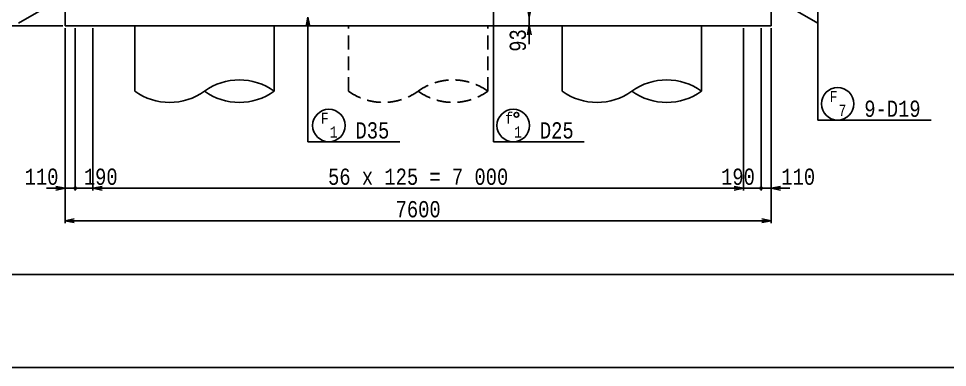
# Model space of a CAD drawing. Extents: x -2574 to 42050, y 0 to 29700.
# Drawn here: x 6214 to 16210, y 0 to 3757 of the extents above; entities that cross this region are included whole.
import ezdxf
from ezdxf.enums import TextEntityAlignment as Align

# ---------------------------------------------------------------- set-up
doc = ezdxf.new("R2010")
doc.units = 0
doc.header["$LTSCALE"] = 300
doc.header["$MEASUREMENT"] = 0
doc.linetypes.add('DASHED', pattern=[0.75, 0.5, -0.25])
doc.layers.get('0').update_dxf_attribs({"linetype": 'CONTINUOUS'})
doc.layers.get('DEFPOINTS').update_dxf_attribs({"linetype": 'CONTINUOUS'})
for name, color, linetype in [('1002', 1, 'CONTINUOUS'), ('1006', 5, 'CONTINUOUS'), ('LAYER0015', 7, 'CONTINUOUS'), ('引き出し線', 2, 'CONTINUOUS'), ('構造線', 7, 'CONTINUOUS')]:
    doc.layers.add(name, color=color, linetype=linetype)
doc.styles.get("Standard").update_dxf_attribs({"font": 'monotxt.shx', "width": 0.8, "bigfont": 'extfont.shx'})
doc.dimstyles.new('DIMST1_1', dxfattribs={"dimscale": 50, "dimtxt": 4, "dimasz": 2, "dimexe": 0.5, "dimexo": 0.5, "dimgap": 0.09, "dimtad": 0, "dimdec": 0, "dimzin": 0, "dimtxsty": 'STANDARD', "dimblk": 'ARROW_1', "dimblk1": 'ARROW_1', "dimblk2": 'ARROW_1', "dimcen": 1, "dimdle": 3, "dimclrd": 1, "dimclre": 1, "dimclrt": 3, "dimazin": 3, "dimtfac": 1, "dimtdec": 4, "dimtix": 1, "dimtmove": 0, "dimatfit": 3, "dimtvp": 0.7, "dimtolj": 1, "dimtzin": 0})

# ---------------------------------------------------------------- blocks, each defined once
blk = doc.blocks.new('GROUP_1')
at = {"layer": 'LAYER0015', "color": 1, "linetype": 'CONTINUOUS'}
blk.add_line((40050, -27700), (-39050, -27700), dxfattribs=at)
blk = doc.blocks.new('ARROW_1')
at = {"color": 0}
for p, q in [((0, 0), (-1, 0.2)), ((0, 0), (-1, -0.2)), ((-1, 0), (0, 0))]:
    blk.add_line(p, q, dxfattribs=at)
blk = doc.blocks.new('*D14')
at = {"color": 2, "linetype": 'BYBLOCK'}
for p, q in [((9389.4, 6380.2), (4239.4, 6380.2)), ((4264.4, 3780.2), (4264.4, 6280.2)), ((6689.4, 3680.2), (4239.4, 3680.2))]:
    blk.add_line(p, q, dxfattribs=at)
at = {"layer": 'DEFPOINTS', "color": 0, "linetype": 'BYBLOCK'}
for p in [(4264.4, 6380.2), (9414.4, 6380.2), (6714.4, 3680.2)]:
    blk.add_point(p, dxfattribs=at)
at = {"color": 2, "linetype": 'BYBLOCK', "xscale": 100, "yscale": 100, "zscale": 100}
for p, rotation in [((4264.4, 6380.2), 90), ((4264.4, 3680.2), 270)]:
    blk.add_blockref('ARROW_1', p, dxfattribs=dict(at, rotation=rotation))
at = {"color": 6, "linetype": 'BYBLOCK', "insert": (4141.9, 5030.2), "char_height": 175, "attachment_point": 5, "rotation": 90}
blk.add_mtext('\\A1;2700', dxfattribs=at)
blk = doc.blocks.new('*D15')
at = {"color": 2, "linetype": 'BYBLOCK'}
for p, q in [((6689.4, 5880.2), (4589.4, 5880.2)), ((4614.4, 3780.2), (4614.4, 5780.2))]:
    blk.add_line(p, q, dxfattribs=at)
at = {"layer": 'DEFPOINTS', "color": 0, "linetype": 'BYBLOCK'}
for p in [(4614.4, 5880.2), (6714.4, 5880.2), (4614.4, 3680.2)]:
    blk.add_point(p, dxfattribs=at)
at = {"color": 2, "linetype": 'BYBLOCK', "xscale": 100, "yscale": 100, "zscale": 100}
for p, rotation in [((4614.4, 5880.2), 90), ((4614.4, 3680.2), 270)]:
    blk.add_blockref('ARROW_1', p, dxfattribs=dict(at, rotation=rotation))
at = {"color": 6, "linetype": 'BYBLOCK', "insert": (4491.9, 4780.2), "char_height": 175, "attachment_point": 5, "rotation": 90}
blk.add_mtext('\\A1;2200', dxfattribs=at)
blk = doc.blocks.new('*D17')
at = {"color": 2, "linetype": 'BYBLOCK'}
for p, q in [((7938.2, 20505.3), (6188.2, 20505.3)), ((6213.2, 20255.3), (6213.2, 20405.3))]:
    blk.add_line(p, q, dxfattribs=at)
at = {"layer": 'DEFPOINTS', "color": 0, "linetype": 'BYBLOCK'}
for p in [(6213.2, 20505.3), (7963.2, 20505.3), (6213.2, 20155.3)]:
    blk.add_point(p, dxfattribs=at)
at = {"color": 2, "linetype": 'BYBLOCK', "xscale": 100, "yscale": 100, "zscale": 100}
for p, rotation in [((6213.2, 20505.3), 90), ((6213.2, 20155.3), 270)]:
    blk.add_blockref('ARROW_1', p, dxfattribs=dict(at, rotation=rotation))
at = {"color": 6, "linetype": 'BYBLOCK', "insert": (6090.7, 20231.3), "char_height": 175, "attachment_point": 5, "rotation": 90}
blk.add_mtext('\\A1;350', dxfattribs=at)
blk = doc.blocks.new('*D26')
at = {"color": 2, "linetype": 'BYBLOCK'}
for p, q in [((7963.2, 20130.3), (7963.2, 18030.3)), ((15563.2, 20130.3), (15563.2, 18030.3)), ((8063.2, 18055.3), (15463.2, 18055.3))]:
    blk.add_line(p, q, dxfattribs=at)
at = {"layer": 'DEFPOINTS', "color": 0, "linetype": 'BYBLOCK'}
for p in [(7963.2, 20155.3), (15563.2, 20155.3), (15563.2, 18055.3)]:
    blk.add_point(p, dxfattribs=at)
at = {"color": 2, "linetype": 'BYBLOCK', "xscale": 100, "yscale": 100, "zscale": 100, "rotation": 180}
blk.add_blockref('ARROW_1', (7963.2, 18055.3), dxfattribs=at)
at = {"color": 2, "linetype": 'BYBLOCK', "xscale": 100, "yscale": 100, "zscale": 100}
blk.add_blockref('ARROW_1', (15563.2, 18055.3), dxfattribs=at)
at = {"color": 6, "linetype": 'BYBLOCK', "insert": (11763.2, 18177.8), "char_height": 175, "attachment_point": 5}
blk.add_mtext('\\A1;7600', dxfattribs=at)
blk = doc.blocks.new('ARROW_8')
at = {"color": 0}
blk.add_line((-1, 0), (0, 0), dxfattribs=at)
blk = doc.blocks.new('*D27')
at = {"color": 2, "linetype": 'BYBLOCK'}
for p, q in [((8073.2, 20130.3), (8073.2, 18380.3)), ((7863.2, 18405.3), (7763.2, 18405.3)), ((7963.2, 18405.3), (8073.2, 18405.3)), ((7963.2, 18405.3), (8073.2, 18405.3)), ((8173.2, 18405.3), (8273.2, 18405.3))]:
    blk.add_line(p, q, dxfattribs=at)
at = {"layer": 'DEFPOINTS', "color": 0, "linetype": 'BYBLOCK'}
for p in [(8073.2, 20155.3), (7963.2, 18405.3), (8073.2, 18405.3)]:
    blk.add_point(p, dxfattribs=at)
at = {"color": 2, "linetype": 'BYBLOCK', "xscale": 100, "yscale": 100, "zscale": 100}
blk.add_blockref('ARROW_8', (7963.2, 18405.3), dxfattribs=at)
at = {"color": 2, "linetype": 'BYBLOCK', "xscale": 100, "yscale": 100, "zscale": 100, "rotation": 180}
blk.add_blockref('ARROW_8', (8073.2, 18405.3), dxfattribs=at)
at = {"color": 6, "linetype": 'BYBLOCK', "insert": (7710.4, 18527.8), "char_height": 175, "attachment_point": 5}
blk.add_mtext('\\A1;110', dxfattribs=at)
blk = doc.blocks.new('*D28')
at = {"color": 2, "linetype": 'BYBLOCK'}
for p, q in [((8073.2, 20130.3), (8073.2, 18380.3)), ((8263.2, 20130.3), (8263.2, 18380.3)), ((7973.2, 18405.3), (7873.2, 18405.3)), ((8073.2, 18405.3), (8263.2, 18405.3)), ((8073.2, 18405.3), (8263.2, 18405.3)), ((8363.2, 18405.3), (8463.2, 18405.3))]:
    blk.add_line(p, q, dxfattribs=at)
at = {"layer": 'DEFPOINTS', "color": 0, "linetype": 'BYBLOCK'}
for p in [(8073.2, 20155.3), (8263.2, 20155.3), (8263.2, 18405.3)]:
    blk.add_point(p, dxfattribs=at)
at = {"color": 2, "linetype": 'BYBLOCK', "xscale": 100, "yscale": 100, "zscale": 100}
blk.add_blockref('ARROW_8', (8073.2, 18405.3), dxfattribs=at)
at = {"color": 2, "linetype": 'BYBLOCK', "xscale": 100, "yscale": 100, "zscale": 100, "rotation": 180}
blk.add_blockref('ARROW_8', (8263.2, 18405.3), dxfattribs=at)
at = {"color": 6, "linetype": 'BYBLOCK', "insert": (8347.3, 18527.8), "char_height": 175, "attachment_point": 5}
blk.add_mtext('\\A1;190', dxfattribs=at)
blk = doc.blocks.new('*D29')
at = {"color": 2, "linetype": 'BYBLOCK'}
for p, q in [((15263.2, 20130.3), (15263.2, 18380.3)), ((8363.2, 18405.3), (15163.2, 18405.3))]:
    blk.add_line(p, q, dxfattribs=at)
at = {"layer": 'DEFPOINTS', "color": 0, "linetype": 'BYBLOCK'}
for p in [(8263.2, 20155.3), (15263.2, 20155.3), (15263.2, 18405.3)]:
    blk.add_point(p, dxfattribs=at)
at = {"color": 2, "linetype": 'BYBLOCK', "xscale": 100, "yscale": 100, "zscale": 100, "rotation": 180}
blk.add_blockref('ARROW_1', (8263.2, 18405.3), dxfattribs=at)
at = {"color": 2, "linetype": 'BYBLOCK', "xscale": 100, "yscale": 100, "zscale": 100}
blk.add_blockref('ARROW_1', (15263.2, 18405.3), dxfattribs=at)
at = {"color": 6, "linetype": 'BYBLOCK', "insert": (11763.2, 18527.8), "char_height": 175, "attachment_point": 5}
blk.add_mtext('\\A1;56 x 125 = 7 000', dxfattribs=at)
blk = doc.blocks.new('*D30')
at = {"color": 2, "linetype": 'BYBLOCK'}
for p, q in [((15263.2, 20130.3), (15263.2, 18380.3)), ((15453.2, 20130.3), (15453.2, 18380.3)), ((15163.2, 18405.3), (15063.2, 18405.3)), ((15263.2, 18405.3), (15453.2, 18405.3)), ((15263.2, 18405.3), (15453.2, 18405.3)), ((15553.2, 18405.3), (15653.2, 18405.3))]:
    blk.add_line(p, q, dxfattribs=at)
at = {"layer": 'DEFPOINTS', "color": 0, "linetype": 'BYBLOCK'}
for p in [(15263.2, 20155.3), (15453.2, 20155.3), (15453.2, 18405.3)]:
    blk.add_point(p, dxfattribs=at)
at = {"color": 2, "linetype": 'BYBLOCK', "xscale": 100, "yscale": 100, "zscale": 100}
blk.add_blockref('ARROW_8', (15263.2, 18405.3), dxfattribs=at)
at = {"color": 2, "linetype": 'BYBLOCK', "xscale": 100, "yscale": 100, "zscale": 100, "rotation": 180}
blk.add_blockref('ARROW_8', (15453.2, 18405.3), dxfattribs=at)
at = {"color": 6, "linetype": 'BYBLOCK', "insert": (15205, 18527.8), "char_height": 175, "attachment_point": 5}
blk.add_mtext('\\A1;190', dxfattribs=at)
blk = doc.blocks.new('*D31')
at = {"color": 2, "linetype": 'BYBLOCK'}
for p, q in [((15453.2, 20130.3), (15453.2, 18380.3)), ((15353.2, 18405.3), (15253.2, 18405.3)), ((15453.2, 18405.3), (15563.2, 18405.3)), ((15453.2, 18405.3), (15563.2, 18405.3)), ((15663.2, 18405.3), (15763.2, 18405.3))]:
    blk.add_line(p, q, dxfattribs=at)
at = {"layer": 'DEFPOINTS', "color": 0, "linetype": 'BYBLOCK'}
for p in [(15453.2, 20155.3), (15563.2, 18405.3), (15563.2, 18405.3)]:
    blk.add_point(p, dxfattribs=at)
at = {"color": 2, "linetype": 'BYBLOCK', "xscale": 100, "yscale": 100, "zscale": 100}
blk.add_blockref('ARROW_8', (15453.2, 18405.3), dxfattribs=at)
at = {"color": 2, "linetype": 'BYBLOCK', "xscale": 100, "yscale": 100, "zscale": 100, "rotation": 180}
blk.add_blockref('ARROW_8', (15563.2, 18405.3), dxfattribs=at)
at = {"color": 6, "linetype": 'BYBLOCK', "insert": (15853.2, 18527.8), "char_height": 175, "attachment_point": 5}
blk.add_mtext('\\A1;110', dxfattribs=at)
blk = doc.blocks.new('*D39')
at = {"color": 2, "linetype": 'BYBLOCK'}
for p, q in [((11710.4, 3871.2), (11710.4, 3971.2)), ((11710.4, 3680.2), (11710.4, 3771.2)), ((11710.4, 3680.2), (11710.4, 3771.2)), ((11710.4, 3580.2), (11710.4, 3480.2))]:
    blk.add_line(p, q, dxfattribs=at)
at = {"layer": 'DEFPOINTS', "color": 0, "linetype": 'BYBLOCK'}
for p in [(11710.4, 3771.2), (11710.4, 3771.2), (11710.4, 3680.2)]:
    blk.add_point(p, dxfattribs=at)
at = {"color": 2, "linetype": 'BYBLOCK', "xscale": 100, "yscale": 100, "zscale": 100}
for p, rotation in [((11710.4, 3771.2), 270), ((11710.4, 3680.2), 90)]:
    blk.add_blockref('ARROW_1', p, dxfattribs=dict(at, rotation=rotation))
at = {"color": 6, "linetype": 'BYBLOCK', "insert": (11587.9, 3520.9), "char_height": 175, "attachment_point": 5, "rotation": 90}
blk.add_mtext('\\A1;93', dxfattribs=at)
blk = doc.blocks.new('*D115')
at = {"color": 2, "linetype": 'BYBLOCK'}
for p, q in [((4964.4, 14350), (4964.4, 14450)), ((6689.4, 14250), (4939.4, 14250)), ((4964.4, 14082), (4964.4, 14250)), ((4964.4, 14082), (4964.4, 14250)), ((4964.4, 13982), (4964.4, 13882)), ((30187.3, 2867.2), (30187.3, 2517.2)), ((30979.8, 2867.2), (30979.8, 2517.2)), ((30879.8, 2542.2), (30287.3, 2542.2))]:
    blk.add_line(p, q, dxfattribs=at)
at = {"layer": 'DEFPOINTS', "color": 0, "linetype": 'BYBLOCK'}
for p in [(4964.4, 14250), (6714.4, 14250), (4964.4, 14082), (30187.3, 2892.2), (30979.8, 2892.2), (30187.3, 2542.2)]:
    blk.add_point(p, dxfattribs=at)
at = {"color": 2, "linetype": 'BYBLOCK', "xscale": 100, "yscale": 100, "zscale": 100}
for name, p, rotation in [('ARROW_8', (4964.4, 14250), 270), ('ARROW_8', (4964.4, 14082), 90), ('ARROW_1', (30187.3, 2542.2), 180)]:
    blk.add_blockref(name, p, dxfattribs=dict(at, rotation=rotation))
blk.add_blockref('ARROW_1', (30979.8, 2542.2), dxfattribs=at)
at = {"color": 6, "linetype": 'BYBLOCK', "insert": (4841.9, 14369.9), "char_height": 175, "attachment_point": 5, "rotation": 90}
blk.add_mtext('\\A1;2×81.5', dxfattribs=at)
at = {"color": 6, "linetype": 'BYBLOCK', "insert": (30583.5, 2664.7), "char_height": 175, "attachment_point": 5}
blk.add_mtext('\\A1;807', dxfattribs=at)

msp = doc.modelspace()

# ---------------------------------------------------------------- linework, layer by layer
at = {"color": 2, "const_width": 20}
for points in [[(6834.4, 1930.2, -1), (6814.4, 1930.2, -1)], [(14194.4, 1930.2, 1), (14214.4, 1930.2, 1)]]:
    msp.add_lwpolyline(points, format="xyb", close=True, dxfattribs=at)
at = {"layer": '1006', "color": 5, "linetype": 'CONTINUOUS'}
msp.add_lwpolyline([(0, 0), (42050, 0), (42050, 29700), (0, 29700), (0, 0)], dxfattribs=at)
at = {"layer": '引き出し線', "color": 2, "linetype": 'CONTINUOUS'}
for p, q in [((14814.4, 5306.5), (14814.4, 2663.8)), ((11326, 4261), (11326, 2430.2)), ((6214.4, 3706.5), (6775.1, 4030.2)), ((14814.4, 3706.5), (14253.7, 4030.2)), ((9328.7, 3771.2), (9328.7, 2430.2)), ((16033.8, 2663.8), (14814.4, 2663.8)), ((10317.5, 2430.2), (9328.7, 2430.2)), ((12301.5, 2430.2), (11326, 2430.2))]:
    msp.add_line(p, q, dxfattribs=at)
for centre in [(15028.8, 2838.8), (9553.7, 2605.2), (11537.8, 2605.2)]:
    msp.add_circle(centre, 175, dxfattribs=at)
at = {"layer": '引き出し線', "color": 6, "linetype": 'CONTINUOUS'}
msp.add_circle((11572.4, 2720.5), 25, dxfattribs=at)
at = {"layer": '構造線', "color": 7, "linetype": 'CONTINUOUS'}
for p, q in [((6714.4, 5880.2), (6714.4, 3680.2)), ((14314.4, 5880.2), (14314.4, 3680.2)), ((14314.4, 3680.2), (6714.4, 3680.2)), ((7464.4, 2975.1), (7464.4, 3680.2)), ((8964.4, 2975.1), (8964.4, 3680.2)), ((12064.4, 2975.1), (12064.4, 3680.2)), ((13564.4, 2975.1), (13564.4, 3680.2))]:
    msp.add_line(p, q, dxfattribs=at)
at = {"layer": '構造線', "color": 7, "linetype": 'DASHED'}
for p, q in [((9764.4, 2975.1), (9764.4, 3680.2)), ((11264.4, 2975.1), (11264.4, 3680.2))]:
    msp.add_line(p, q, dxfattribs=at)
at = {"layer": '構造線', "color": 7, "linetype": 'CONTINUOUS'}
for centre, start, end in [((8589.4, 2454.7), 54.22337, 125.77663), ((13189.4, 2454.7), 54.22337, 125.77663), ((7839.4, 3495.5), 234.22337, 305.77663), ((8589.4, 3495.5), 234.22337, 305.77663), ((12439.4, 3495.5), 234.22337, 305.77663), ((13189.4, 3495.5), 234.22337, 305.77663)]:
    msp.add_arc(centre, 641.4, start, end, dxfattribs=at)
at = {"layer": '構造線', "color": 7, "linetype": 'DASHED'}
for centre, start, end in [((10889.4, 2454.7), 54.22337, 125.77663), ((10139.4, 3495.5), 234.22337, 305.77663), ((10889.4, 3495.5), 234.22337, 305.77663)]:
    msp.add_arc(centre, 641.4, start, end, dxfattribs=at)

# ---------------------------------------------------------------- block references
at = {"linetype": 'CONTINUOUS', "xscale": 0.5, "yscale": 0.5, "zscale": 0.5}
msp.add_blockref('GROUP_1', (21025, 14850), dxfattribs=at)
at = {"layer": '1002', "color": 2, "yscale": 100, "zscale": 100}
for p, xscale, rotation in [((9328.7, 3771.2), 100, 89.99999999999999), ((6714.4, 1930.2), -100, 180), ((14314.4, 1930.2), 100, 180)]:
    msp.add_blockref('ARROW_1', p, dxfattribs=dict(at, xscale=xscale, rotation=rotation))

# ---------------------------------------------------------------- texts
at = {"layer": '引き出し線', "color": 6, "linetype": 'CONTINUOUS', "width": 0.8}
for s, p in [('F', (14943.1, 2857.2)), ('F', (9468.1, 2623.6)), ('f', (11452.1, 2623.6))]:
    msp.add_text(s, height=120, dxfattribs=at).set_placement(p)
for s, p in [('7', (15121.3, 2708.7)), ('1', (9646.3, 2475)), ('1', (11630.4, 2475))]:
    msp.add_text(s, height=120, dxfattribs=at).set_placement(p, align=Align.RIGHT)
for s, p in [('9-D19', (15315.6, 2698.8)), ('D35', (9840.5, 2465.2)), ('D25', (11824.6, 2465.2))]:
    msp.add_text(s, height=175, rotation=359.99966, dxfattribs=at).set_placement(p)

# ---------------------------------------------------------------- dimensions: what is measured, and where the dimension line sits
at = {"layer": '1002', "color": 6}
dim = msp.add_aligned_dim(p1=(30979.8, 2892.2), p2=(30187.3, 2892.2), distance=350, text='807', dimstyle='DIMST1_1', override={"dimtxt": 3.5, "dimsah": 1, "dimclrd": 2, "dimclre": 2, "dimclrt": 6}, dxfattribs=at)
dim.commit()
dim.dimension.update_dxf_attribs({"geometry": '*D115', "text_midpoint": (30583.5, 2664.7)})
at = {"layer": '1002', "color": 3}
for base, p1, p2, text, override, picture, middle in [((4964.4, 14250), (4964.4, 14082), (6714.4, 14250), '2×81.5', {"dimtxt": 3.5, "dimblk1": 'ARROW_8', "dimblk2": 'ARROW_8', "dimsah": 1, "dimclrd": 2, "dimclre": 2, "dimclrt": 6}, '*D115', (4841.9, 14369.9)), ((11710.4, 3771.2), (11710.4, 3680.2), (11710.4, 3771.2), '93', {"dimtxt": 3.5, "dimsah": 1, "dimclrd": 2, "dimclre": 2, "dimclrt": 6}, '*D39', (11587.9, 3520.9))]:
    dim = msp.add_linear_dim(base=base, p1=p1, p2=p2, angle=90, text=text, dimstyle='DIMST1_1', override=override, dxfattribs=at)
    dim.commit()
    dim.dimension.update_dxf_attribs({"geometry": picture, "text_midpoint": middle, "dimtype": 160})
for base, p1, p2, picture, middle in [((4264.4, 6380.2), (6714.4, 3680.2), (9414.4, 6380.2), '*D14', (4141.9, 5030.2)), ((4614.4, 5880.2), (4614.4, 3680.2), (6714.4, 5880.2), '*D15', (4491.9, 4780.2))]:
    dim = msp.add_linear_dim(base=base, p1=p1, p2=p2, angle=90, dimstyle='DIMST1_1', override={"dimtxt": 3.5, "dimsah": 1, "dimclrd": 2, "dimclre": 2, "dimclrt": 6}, dxfattribs=at)
    dim.commit()
    dim.dimension.update_dxf_attribs({"geometry": picture, "text_midpoint": middle})
dim = msp.add_linear_dim(base=(4964.4, 4030.2), p1=(4964.4, 3680.2), p2=(6714.4, 4030.2), angle=90, dimstyle='DIMST1_1', override={"dimtxt": 3.5, "dimsah": 1, "dimclrd": 2, "dimclre": 2, "dimclrt": 6}, dxfattribs=at)
dim.commit()
dim.dimension.update_dxf_attribs({"geometry": '*D17', "text_midpoint": (4841.9, 3756.2), "dimtype": 160, "insert": (-1248.8, -16475.1)})
for base, p1, p2, picture, middle in [((6824.4, 1930.2), (6714.4, 1930.2), (6824.4, 3680.2), '*D27', (6461.6, 2052.7)), ((7014.4, 1930.2), (6824.4, 3680.2), (7014.4, 3680.2), '*D28', (7098.5, 2052.7)), ((14204.4, 1930.2), (14014.4, 3680.2), (14204.4, 3680.2), '*D30', (13956.2, 2052.7)), ((14314.4, 1930.2), (14204.4, 3680.2), (14314.4, 1930.2), '*D31', (14604.5, 2052.7))]:
    dim = msp.add_linear_dim(base=base, p1=p1, p2=p2, dimstyle='DIMST1_1', override={"dimtxt": 3.5, "dimblk1": 'ARROW_8', "dimblk2": 'ARROW_8', "dimsah": 1, "dimclrd": 2, "dimclre": 2, "dimclrt": 6}, dxfattribs=at)
    dim.commit()
    dim.dimension.update_dxf_attribs({"geometry": picture, "text_midpoint": middle, "dimtype": 160, "insert": (-1248.8, -16475.1)})
for base, p1, p2, override, picture, middle in [((14314.4, 1580.2), (6714.4, 3680.2), (14314.4, 3680.2), {"dimtxt": 3.5, "dimsah": 1, "dimclrd": 2, "dimclre": 2, "dimclrt": 6}, '*D26', (10514.4, 1902.7)), ((14014.4, 1930.2), (7014.4, 3680.2), (14014.4, 3680.2), {"dimtxt": 3.5, "dimsah": 1, "dimse1": 1, "dimclrd": 2, "dimclre": 2, "dimclrt": 6}, '*D29', (10514.4, 2252.7))]:
    dim = msp.add_linear_dim(base=base, p1=p1, p2=p2, dimstyle='DIMST1_1', override=override, dxfattribs=at)
    dim.commit()
    dim.dimension.update_dxf_attribs({"geometry": picture, "text_midpoint": middle, "insert": (-1248.8, -16475.1)})

doc.saveas('drawing.dxf')
